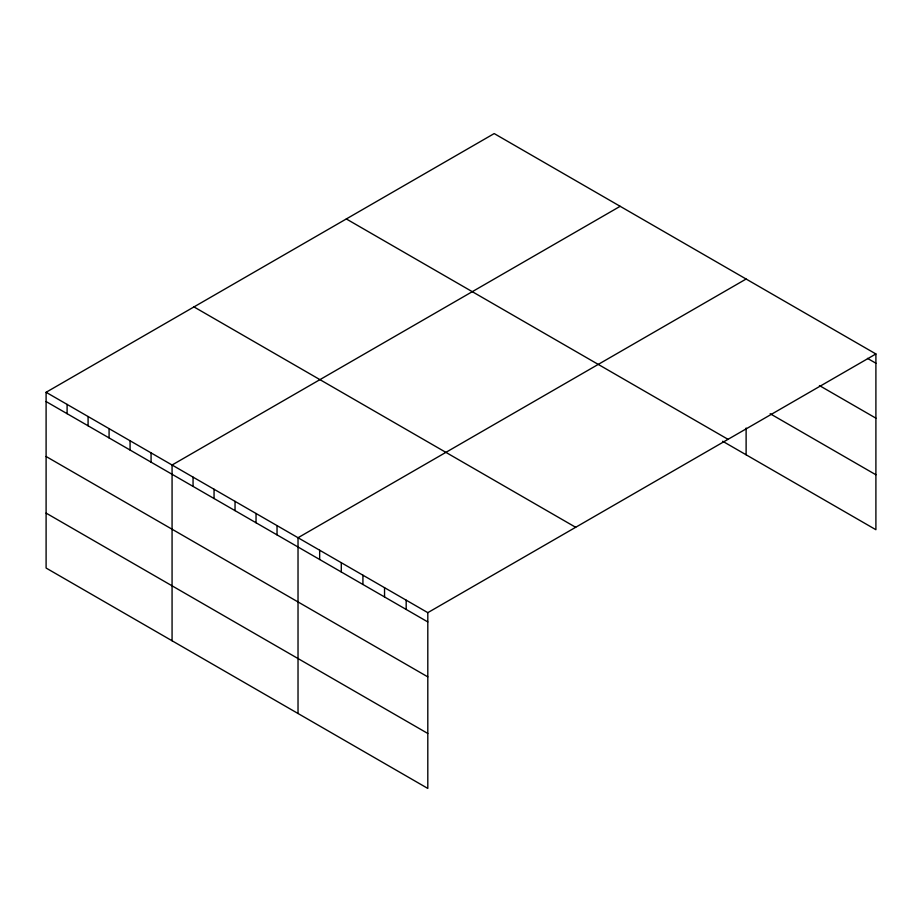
<?xml version="1.0" encoding="UTF-8"?>
<svg xmlns="http://www.w3.org/2000/svg" width="922" height="922" viewBox="0 0 922 922"><rect width="100%" height="100%" fill="white"/><g stroke="black" fill="none" stroke-linecap="round" stroke-linejoin="round"><path stroke-width="1.38" d="M46.1 392.288L427.808 612.657L427.808 788.425L46.1 568.044L46.1 392.288L494.192 133.575L875.9 353.956L875.9 529.712L722.652 441.246M620.16 206.309L172.068 465.011L172.068 640.767M746.117 279.032L298.025 537.733L298.025 713.49M427.808 612.657L875.9 353.956M867.487 358.37L875.9 363.222M819.416 385.557L875.9 418.173M770.158 413.724L875.9 474.772M346.326 218.952L728.034 439.333M193.966 306.911L575.674 527.292M46.1 401.554L427.808 621.935M46.1 456.494L427.808 676.875M46.1 513.105L427.808 733.474M746.117 428.027L746.117 454.788M406.176 600.176L406.176 609.442M384.543 587.683L384.543 596.949M362.922 575.201L362.922 584.467M341.29 562.708L341.29 571.974M319.657 550.227L319.657 559.493M277.038 525.609L277.038 534.887M256.039 513.496L256.039 522.762M235.041 501.372L235.041 510.638M214.054 489.248L214.054 498.514M193.055 477.123L193.055 486.401M151.07 452.886L151.07 462.153M130.071 440.762L130.071 450.04M109.084 428.649L109.084 437.915M88.086 416.525L88.086 425.791M67.099 404.401L67.099 413.678"/></g></svg>
